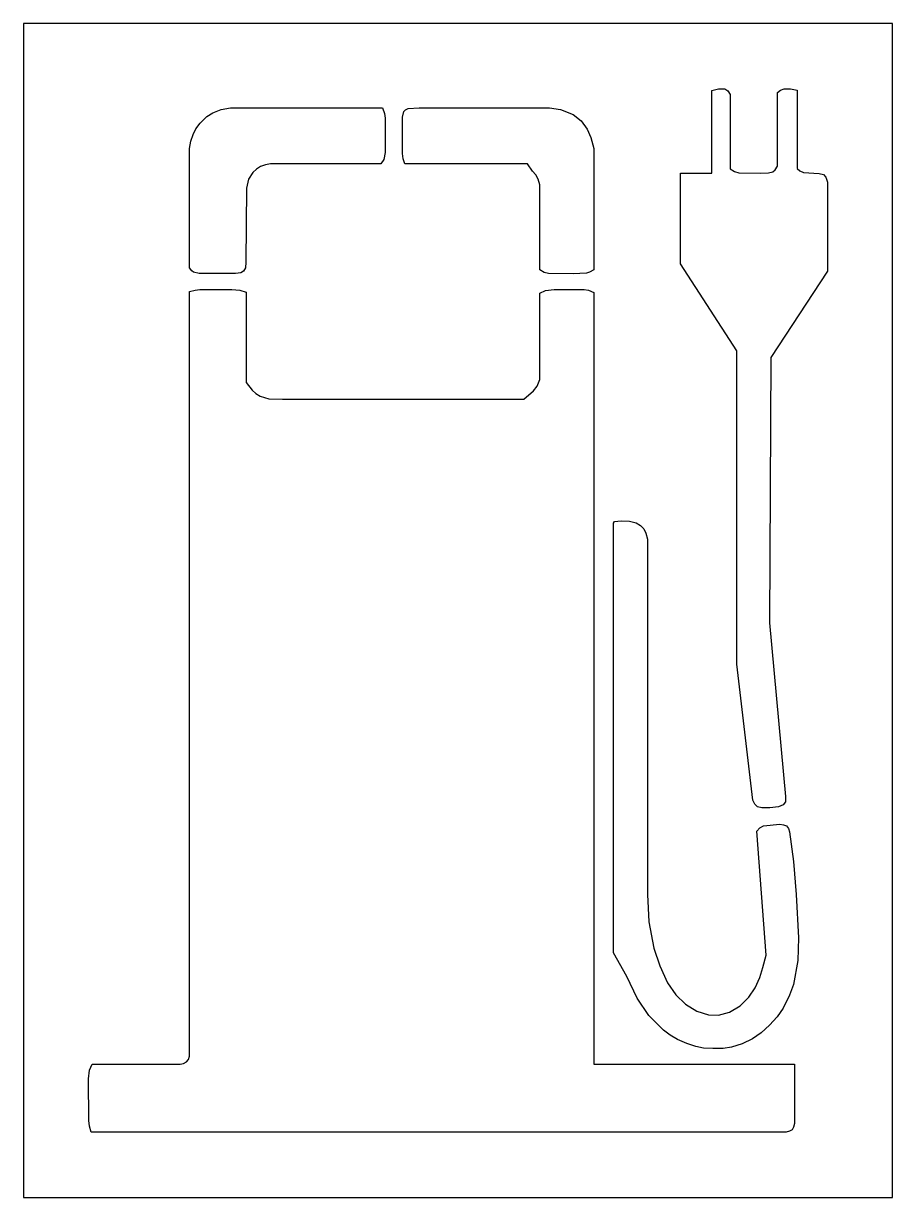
# Model space of a CAD drawing. Header units: inches. Extents: x 0 to 40, y 0 to 54.
import ezdxf

# ---------------------------------------------------------------- set-up
doc = ezdxf.new("R2010")
doc.units = ezdxf.units.IN
doc.header["$MEASUREMENT"] = 0
doc.layers.add('CUT', color=1, linetype='Continuous')

msp = doc.modelspace()

# ---------------------------------------------------------------- linework, layer by layer
at = {"layer": 'CUT'}
for points in [[(0, 0), (40, 0), (40, 54), (0, 54)], [(36.818, 47.052), (36.937, 46.93), (37, 46.696), (37, 42.61), (34.403, 38.639), (34.342, 26.434), (35.078, 18.451), (35.073, 18.207), (34.97, 18.062), (34.752, 17.975), (34.348, 17.926), (33.984, 17.924), (33.792, 17.974), (33.662, 18.095), (33.568, 18.283), (32.835, 24.528), (32.835, 38.941), (30.236, 42.943), (30.236, 47.118), (31.685, 47.118), (31.685, 50.911), (31.995, 50.999), (32.275, 50.987), (32.426, 50.9), (32.531, 50.736), (32.531, 47.317), (32.728, 47.191), (32.921, 47.136), (33.916, 47.119), (34.29, 47.132), (34.489, 47.181), (34.603, 47.269), (34.705, 47.444), (34.705, 50.825), (34.845, 50.933), (35.015, 51), (35.306, 50.999), (35.611, 50.93), (35.611, 47.334), (35.733, 47.224), (35.901, 47.149), (36.629, 47.103)], [(10.351, 46.834), (10.258, 46.428), (10.242, 43.023), (10.213, 42.763), (10.131, 42.605), (10.01, 42.534), (9.76, 42.496), (8.092, 42.498), (7.82, 42.562), (7.743, 42.629), (7.649, 42.76), (7.649, 48.252), (7.706, 48.58), (7.806, 48.895), (7.933, 49.148), (8.129, 49.414), (8.433, 49.714), (8.709, 49.893), (9.107, 50.042), (9.529, 50.124), (16.526, 50.124), (16.612, 49.86), (16.641, 49.649), (16.644, 48.073), (16.591, 47.741), (16.448, 47.539), (11.368, 47.539), (11.136, 47.493), (10.917, 47.42), (10.719, 47.303), (10.55, 47.145)], [(23.2, 47.539), (17.549, 47.539), (17.477, 47.772), (17.438, 48.022), (17.441, 49.689), (17.508, 49.959), (17.577, 50.034), (17.711, 50.093), (18.208, 50.124), (24.211, 50.118), (24.725, 50.042), (25.294, 49.807), (25.663, 49.517), (25.947, 49.138), (26.121, 48.752), (26.25, 48.25), (26.25, 42.664), (26.06, 42.566), (25.911, 42.516), (25.307, 42.49), (24.167, 42.503), (23.972, 42.548), (23.774, 42.662), (23.774, 46.573), (23.686, 46.841), (23.578, 47.041), (23.425, 47.213)], [(10.246, 41.643), (10.246, 37.494), (10.533, 37.137), (10.702, 36.979), (10.899, 36.858), (11.301, 36.743), (11.92, 36.72), (23.027, 36.72), (23.481, 37.097), (23.637, 37.325), (23.774, 37.632), (23.774, 41.589), (24.026, 41.721), (24.42, 41.767), (25.803, 41.761), (26.009, 41.727), (26.25, 41.633), (26.25, 6.126), (35.49, 6.126), (35.49, 3.4), (35.448, 3.239), (35.378, 3.117), (35.258, 3.045), (35.098, 3), (3.117, 3), (3.046, 3.279), (3.006, 3.539), (3, 5.455), (3.04, 5.854), (3.163, 6.126), (7.205, 6.126), (7.373, 6.166), (7.505, 6.234), (7.59, 6.35), (7.649, 6.508), (7.649, 41.667), (7.904, 41.732), (8.114, 41.762), (9.594, 41.768), (9.952, 41.741)], [(33.391, 9.208), (33.682, 9.644), (33.899, 10.123), (34.023, 10.579), (34.184, 11.141), (33.758, 16.849), (33.889, 17.007), (34.057, 17.092), (34.819, 17.169), (34.986, 17.149), (35.12, 17.089), (35.211, 16.979), (35.262, 16.827), (35.436, 15.449), (35.557, 13.939), (35.668, 11.947), (35.643, 10.903), (35.439, 9.801), (35.263, 9.306), (34.96, 8.708), (34.689, 8.314), (34.335, 7.924), (33.948, 7.568), (33.553, 7.3), (33.082, 7.069), (32.581, 6.914), (32.205, 6.859), (31.728, 6.85), (31.305, 6.876), (30.941, 6.946), (30.536, 7.079), (30.098, 7.272), (29.769, 7.466), (29.465, 7.697), (28.791, 8.376), (28.246, 9.164), (27.775, 10.16), (27.154, 11.261), (27.154, 31.024), (27.203, 31.101), (27.512, 31.127), (27.889, 31.107), (28.201, 31.026), (28.395, 30.914), (28.548, 30.755), (28.648, 30.555), (28.726, 30.285), (28.726, 13.931), (28.778, 12.677), (29.006, 11.472), (29.285, 10.657), (29.649, 9.876), (30.029, 9.325), (30.472, 8.892), (30.998, 8.57), (31.535, 8.407), (31.995, 8.386), (32.493, 8.524), (32.983, 8.811)]]:
    msp.add_lwpolyline(points, close=True, dxfattribs=at)

doc.saveas('drawing.dxf')
